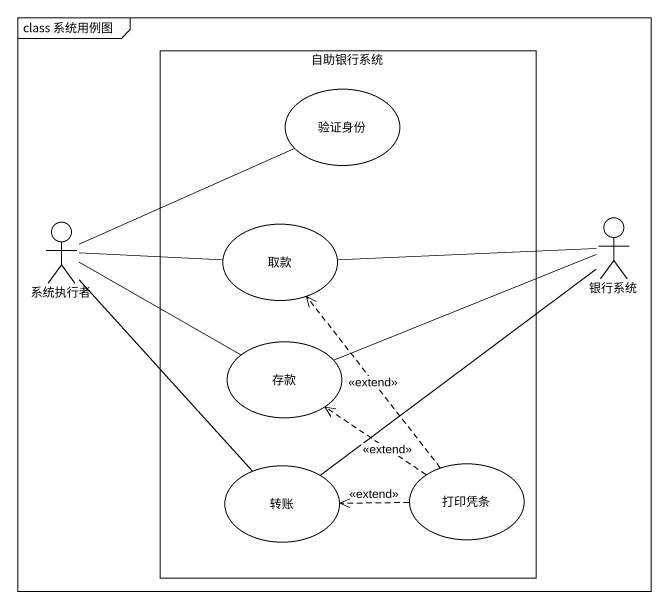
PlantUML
@startuml
mainframe class 系统用例图
rectangle 自助银行系统 {
  usecase 验证身份
  usecase 取款
  usecase 存款
  usecase 转账
  usecase 打印凭条
}
actor 系统执行者
actor 银行系统
系统执行者 -right- 验证身份
系统执行者 -right- 取款
系统执行者 -right- 存款
系统执行者 -- 转账
银行系统 -left- 取款
银行系统 -left- 存款
银行系统 -- 转账
打印凭条 .up.> 取款 : <<extend>>
打印凭条 .up.> 存款 : <<extend>>
打印凭条 .left.> 转账 : <<extend>>
@enduml
